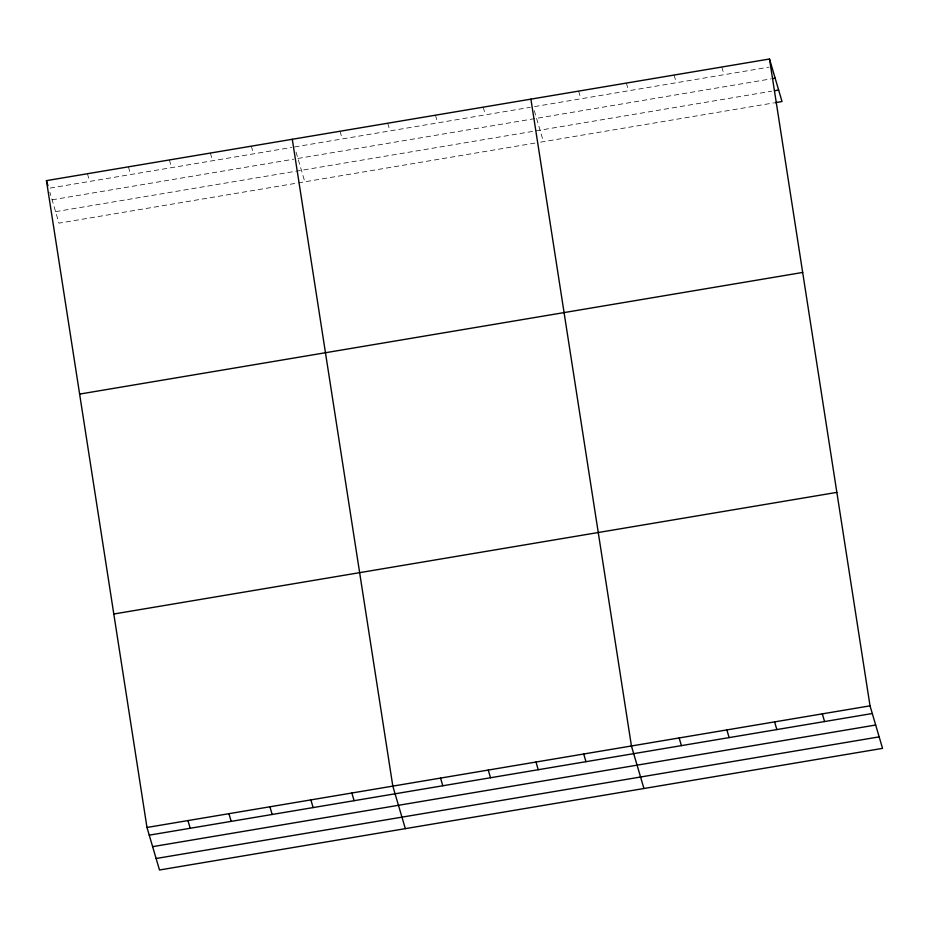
<?xml version="1.0" encoding="UTF-8"?>
<svg xmlns="http://www.w3.org/2000/svg" width="929" height="929" viewBox="0 0 929 929"><rect width="100%" height="100%" fill="white"/><g stroke="black" fill="none" stroke-linecap="round" stroke-linejoin="round"><path stroke-width="0.7" stroke-dasharray="4.64 3.48" d="M50.12 188.076L291.729 147.432M294.551 146.956L530.354 107.299M534.57 106.591L768.968 67.155M52.094 199.816L293.692 159.173M297.93 158.464L770.942 78.895M55.577 211.661L294.354 171.493M295.77 171.261L771.627 91.205M534.999 143.078L58.968 223.157L49.841 192.152M540.608 142.137L773.602 102.945M721.787 67.027L724.051 74.715M674.059 75.052L676.324 82.739M626.343 83.087L628.608 90.763M578.616 91.112L580.88 98.799M534.291 110.656L543.419 141.661M483.173 107.16L485.437 114.848M435.457 115.196L437.722 122.883M387.73 123.22L389.994 130.908M340.014 131.244L342.278 138.932M296.061 152.077L304.805 181.805M251.318 146.167L253.582 153.854M210.349 153.064L212.602 160.752M169.368 159.951L171.633 167.638M128.399 166.848L130.664 174.536M87.419 173.735L89.683 181.422"/><path stroke-width="1.39" d="M769.502 59.003L870.032 705.843L882.55 748.368L159.498 869.997L146.979 827.472L46.45 180.632L769.502 59.003L782.021 101.528L775.007 102.713M772.347 78.651L775.158 78.187M774.426 90.74L778.641 90.032M79.627 394.093L802.679 272.452M113.802 614.011L836.855 492.382M146.979 827.472L870.032 705.843M149.232 835.159L872.296 713.518M152.623 846.656L875.675 725.026M156.107 858.501L879.171 736.871M822.316 713.867L824.569 721.554M774.589 721.891L776.853 729.579M726.873 729.927L729.126 737.603M679.145 737.951L681.41 745.639M643.936 788.512L631.43 745.975L530.9 99.136M583.702 754.011L585.967 761.687M535.975 762.035L538.239 769.723M488.259 770.06L490.524 777.747M440.532 778.096L442.796 785.771M405.334 828.645L392.816 786.12L292.287 139.28M351.847 793.006L354.1 800.693M310.867 799.904L313.131 807.591M269.898 806.79L272.162 814.478M46.45 180.632L47.96 185.754M228.917 813.688L231.182 821.375M187.948 820.586L190.213 828.262"/></g></svg>
